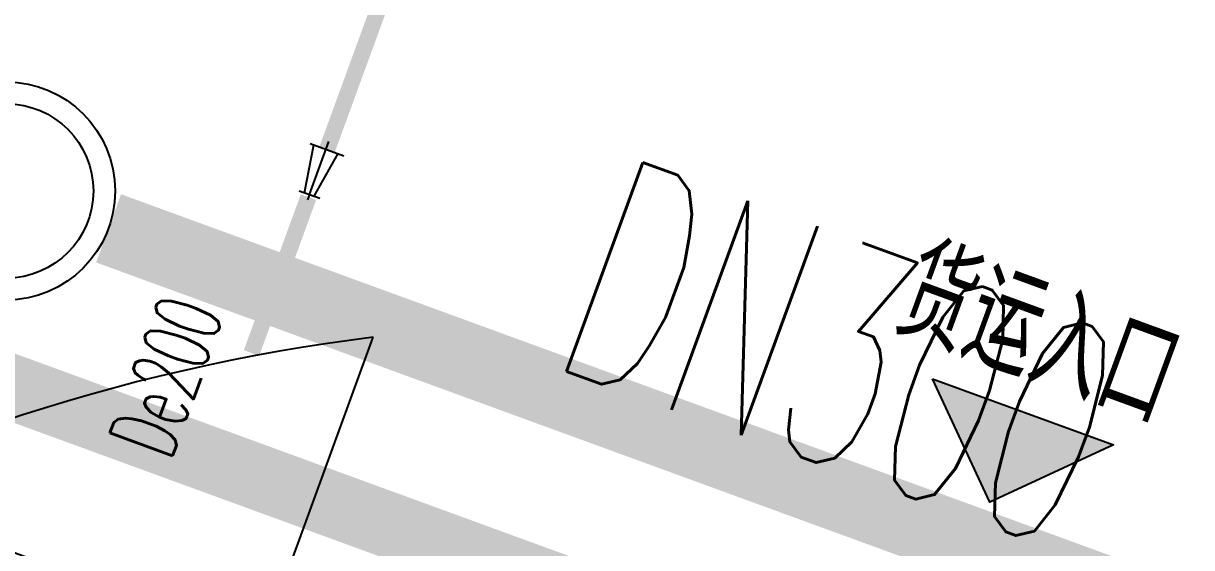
# Model space of a CAD drawing. Extents: x -111898 to 889894, y -2 to 1194865.
# Drawn here: x 583763 to 590194, y 956987 to 959874 of the extents above; entities that cross this region are included whole.
import ezdxf

# ---------------------------------------------------------------- set-up
doc = ezdxf.new("R2010")
doc.units = 0
doc.header["$LTSCALE"] = 10
doc.header["$MEASUREMENT"] = 0
for name, color, linetype in [('0-WALL', 252, 'Continuous'), ('1-单体雨水', 131, 'Continuous'), ('10平面$0$A-TEXT', 61, 'Continuous'), ('10平面$0$FH-tri', 180, 'Continuous'), ('GPS-ZF废水', 31, 'Continuous'), ('TEXT_污水', 2, 'Continuous'), ('TEXT_雨水', 4, 'Continuous'), ('WALL', 252, 'Continuous'), ('WELL_污水', 2, 'Continuous'), ('虹吸管道配件', 7, 'Continuous')]:
    doc.layers.add(name, color=color, linetype=linetype)
doc.layers.add('GPS-ZF污水', color=2, linetype='TG_W', lineweight=60)
doc.styles.add('10平面$0$A-STANDARD', font='SIMPLEX', dxfattribs={"bigfont": 'GBCBIG'})
doc.styles.add('_TWT_PIPEDN', font='SIMPLEX', dxfattribs={"width": 0.6, "height": 3, "bigfont": 'HZTXT'})
doc.styles.add('TG_LINETYPE', font='SIMPLEX', dxfattribs={"width": 0.8, "height": 3.5, "bigfont": 'HZTXT'})
doc.linetypes.add('TG_W', pattern='A,2,-0.3,["W",TG_LINETYPE,S=0.1,R=0,X=-0.23,Y=-0.15],0', length=2.3)

# ---------------------------------------------------------------- blocks, each defined once
blk = doc.blocks.new('10平面$0$JYC-1')
at = {"layer": '10平面$0$FH-tri'}
h = blk.add_hatch(color=2, dxfattribs=at)
h.dxf.hatch_style = 1
h.paths.add_polyline_path([(-338946, 83138), (-337696, 84388), (-337696, 83138)])
at = {"layer": '10平面$0$FH-tri', "color": 2}
blk.add_lwpolyline([(-338946, 83138), (-337696, 84388), (-337696, 84388), (-337696, 83138)], close=True, dxfattribs=at)
at = {"layer": '10平面$0$A-TEXT', "style": '10平面$0$A-STANDARD'}
blk.add_text('货运入口', height=900.2, rotation=45, dxfattribs=at).set_placement((-339504, 82962))
blk = doc.blocks.new('A$C5F4A4BCE')
at = {"layer": '虹吸管道配件'}
for p, q in [((306.9, 346.8), (30.4, 145.9)), ((387.5, 266.3), (277.7, 375.9)), ((332.6, 321.1), (359.9, 348.3)), ((332.6, 321.1), (54.1, 42.5)), ((358.6, 295.2), (158.5, 18.1)), ((176.7, 0), (0, 176.2))]:
    blk.add_line(p, q, dxfattribs=at)
blk = doc.blocks.new('$TWTSYS$00000376')
for radius in [0.5, 0.4]:
    blk.add_circle((0, 0, 0), radius)

msp = doc.modelspace()

# ---------------------------------------------------------------- hatches: boundary and pattern name
at = {"layer": '0-WALL'}
h = msp.add_hatch(dxfattribs=at)
h.set_pattern_fill('草坪或沼泽', color=8, scale=400, angle=-0.200257)
h.set_pattern_definition([(359.79974, (-824318.4, 704905.5), (1605.5824, 1594.398), [240, -48, 64, -48, 240, -960]), (359.79974, (-824398.3, 704953.8), (1605.5824, 1594.398), [160, -120, 240, -120, 160, -800]), (359.79974, (-823836, 705591.9), (1605.5824, 1594.398), [200, -80, 200, -1120]), (359.79974, (-824634.9, 705914.7), (1605.5824, 1594.398), [80, -160, 80, -1280]), (89.79974, (-824474.9, 705914.1), (-1594.398, 1605.5824), [144, -1456]), (89.79974, (-823998.3, 704952.4), (-1594.398, 1605.5824), [160, -1440]), (89.79974, (-823596, 705591), (-1594.398, 1605.5824), [160, -1440]), (44.79974, (-823790.3, 704935.7), (5.5922, 1599.9902), [160, -2102.7417]), (134.79974, (-824206.3, 704937.2), (-1599.9902, 5.5922), [160, -2102.7417]), (63.23469, (-823838.3, 704943.9), (5.5922, 1599.99023), [160, -3417.7088]), (75.7635, (-823918.27, 704952.15), (5.59221, 1599.99023), [160, -6436.969]), (75.7635, (-823516.03, 705590.75), (5.59221, 1599.99023), [128, -6468.969]), (75.7635, (-824442.9, 705914), (5.59221, 1599.99023), [112, -6484.969]), (103.835987, (-824078.27, 704952.7), (5.59221, 1599.99023), [160, -6436.969]), (103.835987, (-823676.03, 705591.3), (5.59221, 1599.99023), [128, -6468.969]), (103.835987, (-824506.9, 705914.2), (5.59221, 1599.99023), [112, -6484.969]), (116.364795, (-824158.3, 704945), (5.5922, 1599.99023), [160, -3417.7069])])
edge = h.paths.add_edge_path()
edge.add_line((741503.08, 933538.38), (741712.87, 934018.57))
edge.add_line((741712.87, 934018.57), (745060.96, 941812.89))
edge.add_line((745060.96, 941812.89), (766890.86, 1001849.76))
edge.add_line((766890.86, 1001849.76), (760346.98, 1016169.02))
edge.add_line((760346.98, 1016169.02), (737579.78, 1026362.54))
edge.add_line((737579.78, 1026362.54), (720756.11, 1037729.77))
edge.add_line((720756.11, 1037729.77), (653654.65, 1067773.01))
edge.add_line((653654.65, 1067773.01), (467795.25, 820503.81))
edge.add_line((467795.25, 820503.81), (468143.58, 820404.89))
edge.add_line((468143.58, 820404.89), (647181.92, 1058601.18))
edge.add_line((647181.92, 1058601.18), (648464.56, 1058132.56))
edge.add_line((648464.56, 1058132.56), (650350.23, 1063296.8))
edge.add_line((650350.23, 1063296.8), (720796.15, 1037558.69))
edge.add_line((720796.15, 1037558.69), (718909.6, 1032395.07))
edge.add_line((718909.6, 1032395.07), (725484.49, 1029992.9))
edge.add_line((725484.49, 1029992.9), (726513.26, 1032808.65))
edge.add_line((726513.26, 1032808.65), (729331.07, 1031779.14))
edge.add_line((729331.07, 1031779.14), (728302.36, 1028963.46))
edge.add_line((728302.36, 1028963.46), (747084.56, 1022101.19))
edge.add_line((747084.56, 1022101.19), (755217.14, 1018452.95))
edge.add_arc((743028.5, 1006160.87), 17310.64, -14.619994, 45.242091, ccw=False)
edge.add_line((759778.64, 1001791.54), (760685.99, 1001458.08))
edge.add_line((760685.99, 1001458.08), (765094.65, 999847.31))
edge.add_line((765094.65, 999847.31), (740941.69, 933744.02))
edge.add_line((740941.69, 933744.02), (741503.08, 933538.38))

# ---------------------------------------------------------------- linework, layer by layer
msp.add_lwpolyline([(538866.53, 897594.94), (540564.37, 902241.95), (583454.23, 957054.5), (585074.39, 956462.56), (585689.2, 958145.32, 0.2033274), (578593.17, 954034.59), (536751.57, 898367.67)], format="xyb", close=True, dxfattribs=at)
at = {"layer": '1-单体雨水', "const_width": 90}
for points in [[(585434.91, 959178.43), (586121.26, 961056.97)], [(585332.7, 958916.97), (585019.03, 958058.45)]]:
    msp.add_lwpolyline(points, dxfattribs=at)
at = {"layer": 'GPS-ZF废水', "const_width": 360}
msp.add_lwpolyline([(573207.68, 961703.12), (599738.62, 952009.77)], dxfattribs=at)
at = {"layer": 'GPS-ZF污水', "ltscale": 0.1, "const_width": 400}
msp.add_lwpolyline([(598111.14, 953674.05), (584232.25, 958744.84)], dxfattribs=at)

# ---------------------------------------------------------------- block references
at = {"layer": 'WALL', "xscale": 0.6000000000000003, "yscale": 0.6000000000000003, "zscale": 0.6000000000000003, "rotation": 294.9297114345945}
msp.add_blockref('10平面$0$JYC-1', (629253.09, 752471.47), dxfattribs=at)
at = {"layer": 'WELL_污水', "xscale": 1200, "yscale": 1200, "zscale": 1200, "rotation": 339.7997433390076}
msp.add_blockref('$TWTSYS$00000376', (583668.69, 958950.75), dxfattribs=at)
at = {"layer": '虹吸管道配件', "lineweight": -2, "xscale": 0.7866797424559362, "yscale": 0.7866797424559362, "zscale": 0.7866797424559362, "rotation": 204.9297114489694}
msp.add_blockref('A$C5F4A4BCE', (585468.72, 959270.57), dxfattribs=at)

# ---------------------------------------------------------------- texts
at = {"layer": 'TEXT_污水', "style": '_TWT_PIPEDN', "width": 0.557143}
msp.add_text('DN300', height=1225, rotation=339.929713, dxfattribs=at).set_placement((586643.68, 957996.88))
at = {"layer": 'TEXT_雨水', "style": '_TWT_PIPEDN', "width": 0.557143}
msp.add_text('De200', height=367.5, rotation=69.929711, dxfattribs=at).set_placement((584572.39, 957458.89))

doc.saveas('drawing.dxf')
